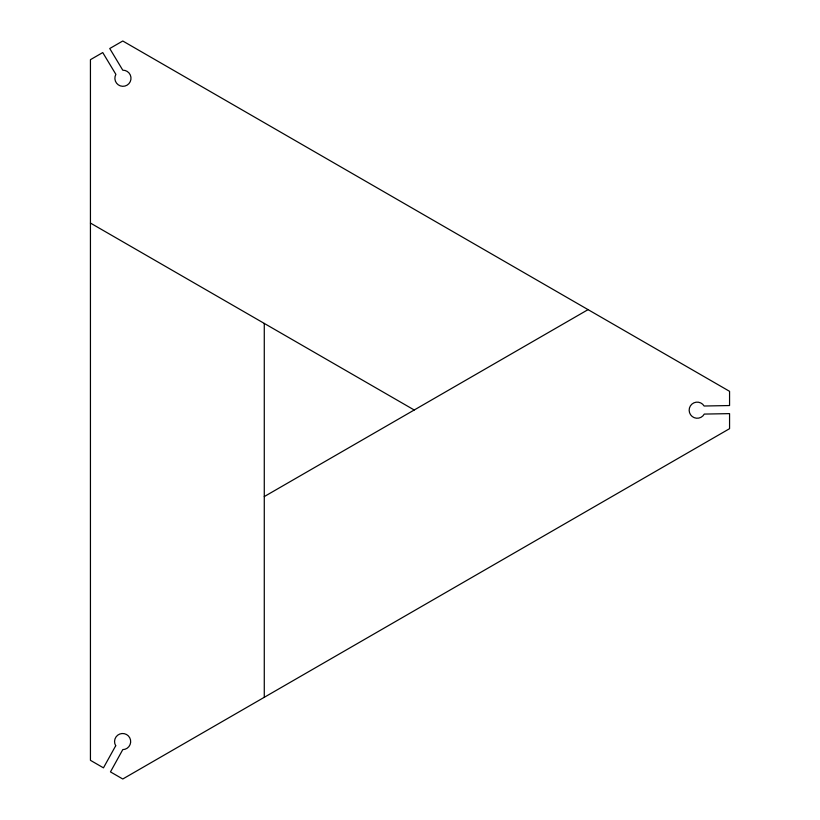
<?xml version="1.0" encoding="UTF-8"?>
<svg xmlns="http://www.w3.org/2000/svg" width="820" height="820" viewBox="0 0 820 820"><rect width="100%" height="100%" fill="white"/><g stroke="black" fill="none" stroke-linecap="round" stroke-linejoin="round"><path stroke-width="1.23" d="M264.276 496.571L588.063 309.632M90.436 223.06L414.233 410M264.276 323.428L264.276 697.307M115.712 745.739L103.463 767.848L90.436 760.324L90.436 59.675L102.746 52.562L115.876 74.364A8.067 8.067 0 0 0 120.325 85.885A8.067 8.067 0 0 0 130.903 79.499A8.067 8.067 0 0 0 122.774 70.192L109.747 48.523L122.774 41L729.564 391.324L729.564 405.541L704.124 406.013A8.067 8.067 0 0 0 691.916 404.106A8.067 8.067 0 0 0 692.162 416.468A8.067 8.067 0 0 0 704.288 414.079L729.564 413.628L729.564 428.675L122.774 779L110.464 771.897L122.774 749.623A8.067 8.067 0 0 0 130.534 740.009A8.067 8.067 0 0 0 119.71 734.043A8.067 8.067 0 0 0 115.712 745.739"/></g></svg>
